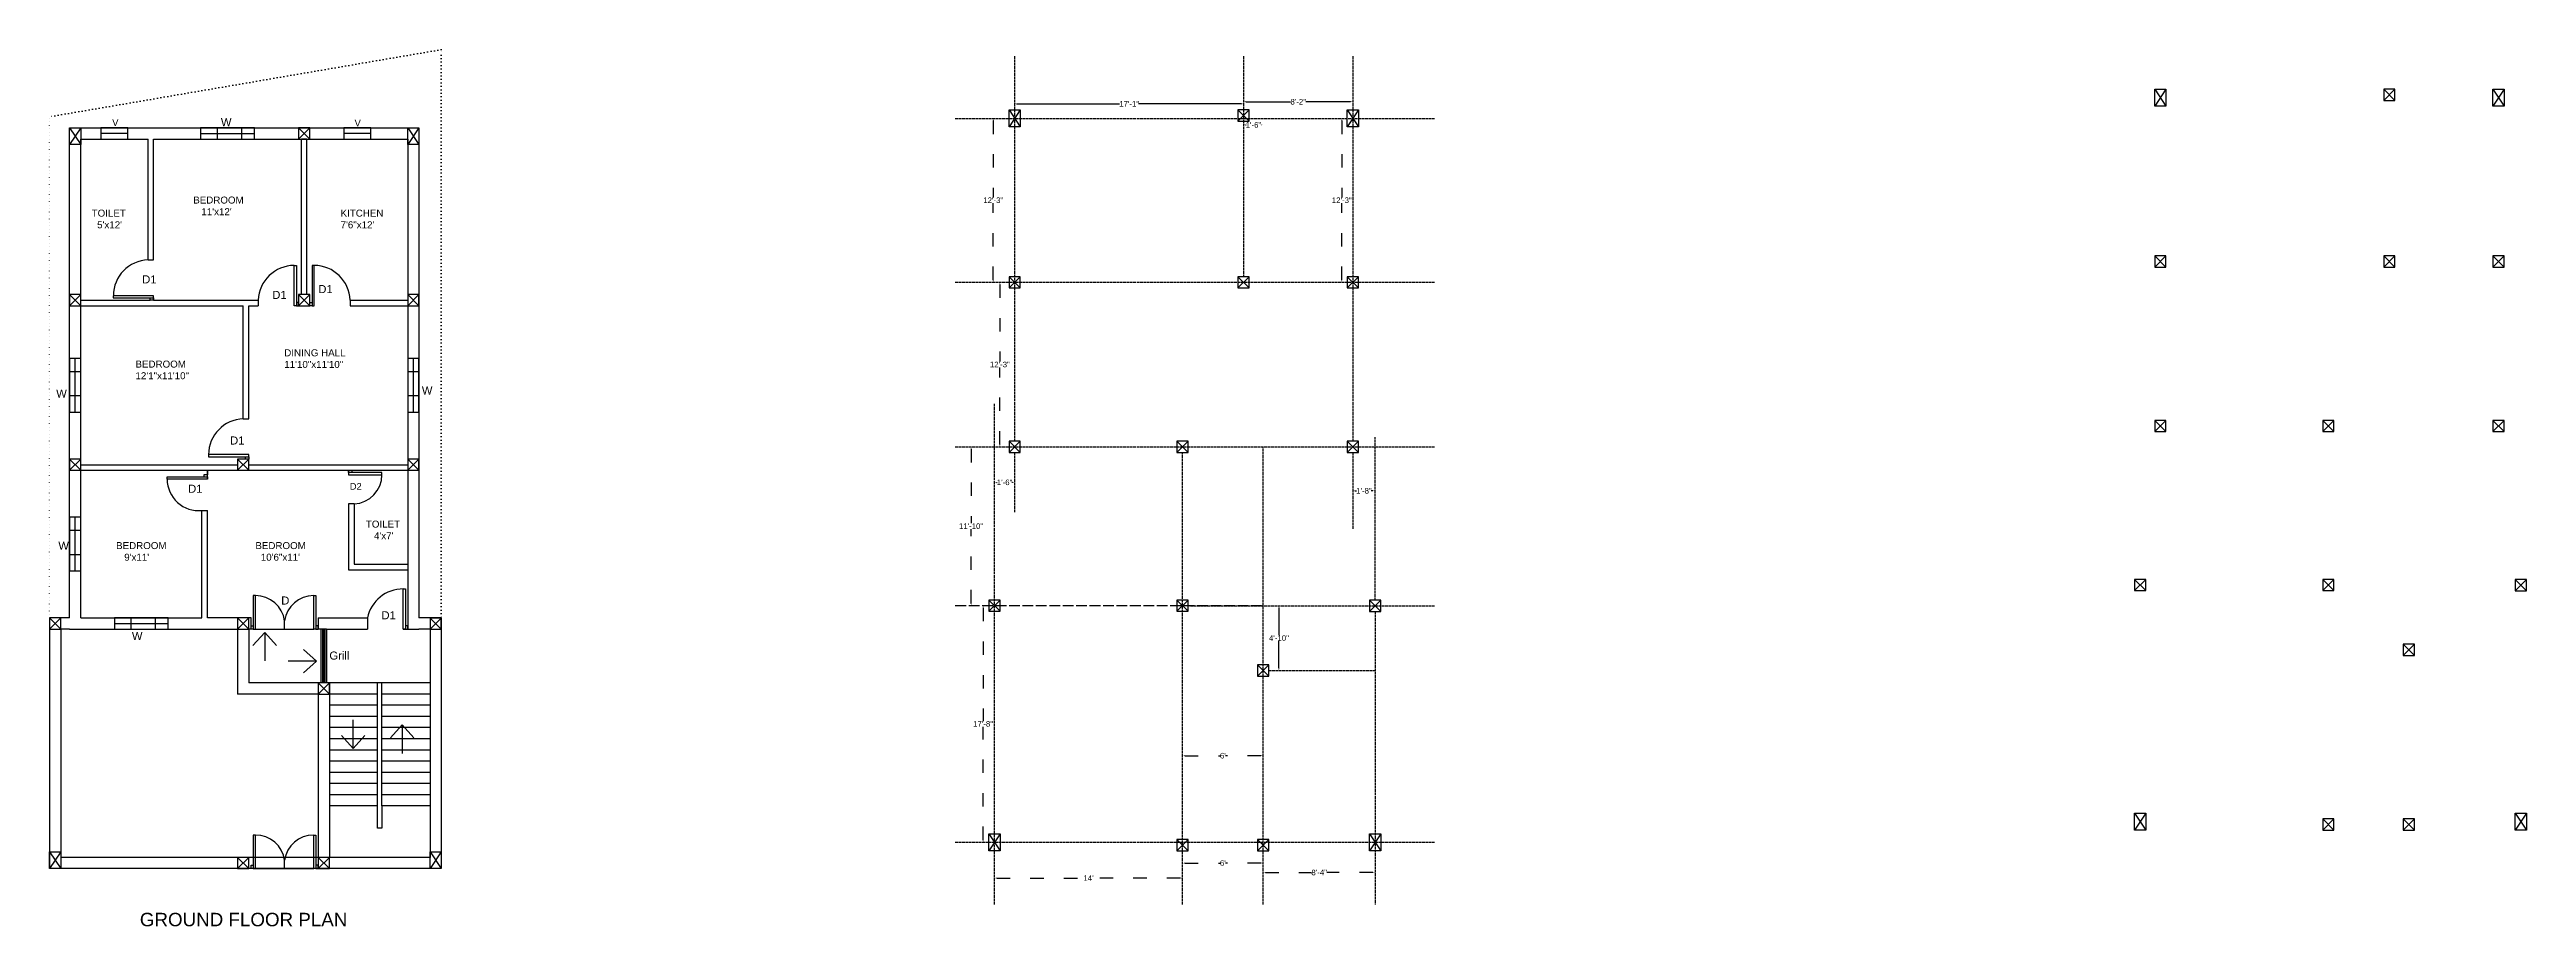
# Model space of a CAD drawing. Header units: inches. Extents: x 365 to 2578, y 24 to 807.
import ezdxf

# ---------------------------------------------------------------- set-up
doc = ezdxf.new("R2010")
doc.units = ezdxf.units.IN
doc.header["$MEASUREMENT"] = 0
for name, pattern in [('ACAD_ISO02W100', [15, 12, -3]), ('ACAD_ISO03W100', [30, 12, -18]), ('ACAD_ISO07W100', [3, 0, -3])]:
    doc.linetypes.add(name, pattern=pattern)
for name, color, linetype in [('ChainGrill', 91, 'Continuous'), ('Column', 1, 'Continuous'), ('Column1', 114, 'Continuous'), ('D', 221, 'Continuous'), ('D1', 50, 'Continuous'), ('D2', 130, 'Continuous'), ('V', 230, 'Continuous'), ('W', 30, 'Continuous')]:
    doc.layers.add(name, color=color, linetype=linetype)
doc.styles.get("Standard").update_dxf_attribs({"font": 'arial.ttf'})
doc.linetypes.add('ZIGZAG', pattern='A,0.0001,-0.2,[131,ltypeshp.shx,S=0.2,R=0,X=-0.2,Y=0],-0.4,[131,ltypeshp.shx,S=0.2,R=180,X=0.2,Y=0],-0.2', length=0.8001)
doc.dimstyles.get("Standard").update_dxf_attribs({"dimtxt": 5, "dimasz": 2, "dimexe": 0.18, "dimexo": 0.0625, "dimgap": 0.09, "dimtad": 0, "dimtih": 1, "dimtoh": 1, "dimdec": 0, "dimzin": 0, "dimdsep": 46, "dimlunit": 3, "dimtxsty": 'Standard', "dimcen": 2, "dimse1": 1, "dimse2": 1, "dimclrd": 2, "dimadec": 0, "dimazin": 0, "dimtfac": 1, "dimtdec": 0, "dimtofl": 0, "dimtmove": 0, "dimatfit": 3, "dimfxl": 1, "dimtolj": 1, "dimtzin": 0, "dimarcsym": 0})

# ---------------------------------------------------------------- blocks, each defined once
blk = doc.blocks.new('*D3')
at = {"color": 2, "lineweight": -2, "transparency": 16777216}
for p, q in [((1229.2, 758.7), (1321, 758.7)), ((1429.7, 758.7), (1337.9, 758.7))]:
    blk.add_line(p, q, dxfattribs=at)
at = {"color": 2, "transparency": 16777216}
for points in [[(1229.2, 759), (1229.2, 758.3), (1227.2, 758.7)], [(1429.7, 759), (1429.7, 758.3), (1431.7, 758.7)]]:
    blk.add_solid(points, dxfattribs=at)
at = {"layer": 'Defpoints', "color": 0, "transparency": 16777216}
for p in [(1227.2, 758.7), (1227.2, 753.3), (1431.7, 753.3)]:
    blk.add_point(p, dxfattribs=at)
at = {"color": 0, "transparency": 16777216, "insert": (1329.5, 758.7), "char_height": 5, "attachment_point": 5}
blk.add_mtext('\\A1;17\'-1"', dxfattribs=at)
blk = doc.blocks.new('*D4')
at = {"color": 2, "lineweight": -2, "transparency": 16777216}
for p, q in [((1433.7, 760.6), (1473.7, 760.6)), ((1527.2, 760.6), (1487.2, 760.6))]:
    blk.add_line(p, q, dxfattribs=at)
at = {"color": 2, "transparency": 16777216}
for points in [[(1433.7, 761), (1433.7, 760.3), (1431.7, 760.6)], [(1527.2, 761), (1527.2, 760.3), (1529.2, 760.6)]]:
    blk.add_solid(points, dxfattribs=at)
at = {"layer": 'Defpoints', "color": 0, "transparency": 16777216}
for p in [(1431.7, 753.3), (1529.2, 760.6), (1529.2, 753.3)]:
    blk.add_point(p, dxfattribs=at)
at = {"color": 0, "transparency": 16777216, "insert": (1480.5, 760.6), "char_height": 5, "attachment_point": 5}
blk.add_mtext('\\A1;8\'-2"', dxfattribs=at)
blk = doc.blocks.new('*D5')
at = {"color": 2, "lineweight": -2, "transparency": 16777216}
for p, q in [((1433.7, 739.9), (1434, 739.9)), ((1447.2, 739.9), (1447, 739.9))]:
    blk.add_line(p, q, dxfattribs=at)
at = {"color": 2, "transparency": 16777216}
for points in [[(1433.7, 740.2), (1433.7, 739.6), (1431.7, 739.9)], [(1447.2, 740.2), (1447.2, 739.6), (1449.2, 739.9)]]:
    blk.add_solid(points, dxfattribs=at)
at = {"layer": 'Defpoints', "color": 0, "transparency": 16777216}
for p in [(1431.7, 746.4), (1431.7, 739.9), (1449.2, 745.8)]:
    blk.add_point(p, dxfattribs=at)
at = {"color": 0, "transparency": 16777216, "insert": (1440.5, 739.9), "char_height": 5, "attachment_point": 5}
blk.add_mtext('\\A1;1\'-6"', dxfattribs=at)
blk = doc.blocks.new('*D6')
at = {"color": 2, "linetype": 'ACAD_ISO03W100', "lineweight": -2, "transparency": 16777216}
for p, q in [((1519.4, 743.8), (1519.4, 675.2)), ((1519.4, 601.3), (1519.4, 669.9))]:
    blk.add_line(p, q, dxfattribs=at)
at = {"color": 2, "linetype": 'ACAD_ISO03W100', "transparency": 16777216}
for points in [[(1519.1, 743.8), (1519.7, 743.8), (1519.4, 745.8)], [(1519.1, 601.3), (1519.7, 601.3), (1519.4, 599.3)]]:
    blk.add_solid(points, dxfattribs=at)
at = {"layer": 'Defpoints', "color": 0, "linetype": 'ACAD_ISO03W100', "transparency": 16777216}
for p in [(1524.2, 745.8), (1509.6, 599.3), (1519.4, 599.3)]:
    blk.add_point(p, dxfattribs=at)
at = {"color": 0, "linetype": 'ACAD_ISO03W100', "transparency": 16777216, "insert": (1519.4, 672.6), "char_height": 5, "attachment_point": 5}
blk.add_mtext('\\A1;12\'-3"', dxfattribs=at)
blk = doc.blocks.new('*D7')
at = {"color": 2, "linetype": 'ACAD_ISO03W100', "lineweight": -2, "transparency": 16777216}
for p, q in [((1208.1, 743.8), (1208.1, 675.2)), ((1208.1, 601.3), (1208.1, 669.9))]:
    blk.add_line(p, q, dxfattribs=at)
at = {"color": 2, "linetype": 'ACAD_ISO03W100', "transparency": 16777216}
for points in [[(1207.7, 743.8), (1208.4, 743.8), (1208.1, 745.8)], [(1207.7, 601.3), (1208.4, 601.3), (1208.1, 599.3)]]:
    blk.add_solid(points, dxfattribs=at)
at = {"layer": 'Defpoints', "color": 0, "linetype": 'ACAD_ISO03W100', "transparency": 16777216}
for p in [(1219.9, 745.8), (1208.1, 599.3), (1219.9, 599.3)]:
    blk.add_point(p, dxfattribs=at)
at = {"color": 0, "linetype": 'ACAD_ISO03W100', "transparency": 16777216, "insert": (1208.1, 672.6), "char_height": 5, "attachment_point": 5}
blk.add_mtext('\\A1;12\'-3"', dxfattribs=at)
blk = doc.blocks.new('*D8')
at = {"color": 2, "linetype": 'ACAD_ISO03W100', "lineweight": -2, "transparency": 16777216}
for p, q in [((1214, 597.3), (1214, 528.5)), ((1214, 454.3), (1214, 523.2))]:
    blk.add_line(p, q, dxfattribs=at)
at = {"color": 2, "linetype": 'ACAD_ISO03W100', "transparency": 16777216}
for points in [[(1213.7, 597.3), (1214.4, 597.3), (1214, 599.3)], [(1213.7, 454.3), (1214.4, 454.3), (1214, 452.3)]]:
    blk.add_solid(points, dxfattribs=at)
at = {"layer": 'Defpoints', "color": 0, "linetype": 'ACAD_ISO03W100', "transparency": 16777216}
for p in [(1214, 599.3), (1214, 452.3), (1214, 452.3)]:
    blk.add_point(p, dxfattribs=at)
at = {"color": 0, "linetype": 'ACAD_ISO03W100', "transparency": 16777216, "insert": (1214, 525.8), "char_height": 5, "attachment_point": 5}
blk.add_mtext('\\A1;12\'-3"', dxfattribs=at)
blk = doc.blocks.new('*D9')
at = {"color": 2, "linetype": 'ACAD_ISO03W100', "lineweight": -2, "transparency": 16777216}
for p, q in [((1188.3, 450.3), (1188.3, 384)), ((1188.3, 312.3), (1188.3, 378.7))]:
    blk.add_line(p, q, dxfattribs=at)
at = {"color": 2, "linetype": 'ACAD_ISO03W100', "transparency": 16777216}
for points in [[(1188, 450.3), (1188.7, 450.3), (1188.3, 452.3)], [(1188, 312.3), (1188.7, 312.3), (1188.3, 310.3)]]:
    blk.add_solid(points, dxfattribs=at)
at = {"layer": 'Defpoints', "color": 0, "linetype": 'ACAD_ISO03W100', "transparency": 16777216}
for p in [(1218, 452.3), (1188.3, 310.3), (1218, 310.3)]:
    blk.add_point(p, dxfattribs=at)
at = {"color": 0, "linetype": 'ACAD_ISO03W100', "transparency": 16777216, "insert": (1188.3, 381.3), "char_height": 5, "attachment_point": 5}
blk.add_mtext('\\A1;11\'-10"', dxfattribs=at)
blk = doc.blocks.new('*D10')
at = {"color": 2, "linetype": 'ACAD_ISO03W100', "lineweight": -2, "transparency": 16777216}
for p, q in [((1211.2, 420.5), (1211.7, 420.5)), ((1225.2, 420.5), (1224.7, 420.5))]:
    blk.add_line(p, q, dxfattribs=at)
at = {"color": 2, "linetype": 'ACAD_ISO03W100', "transparency": 16777216}
for points in [[(1211.2, 420.9), (1211.2, 420.2), (1209.2, 420.5)], [(1225.2, 420.9), (1225.2, 420.2), (1227.2, 420.5)]]:
    blk.add_solid(points, dxfattribs=at)
at = {"layer": 'Defpoints', "color": 0, "linetype": 'ACAD_ISO03W100', "transparency": 16777216}
for p in [(1209.2, 420.5), (1209.2, 420.5), (1227.2, 420.5)]:
    blk.add_point(p, dxfattribs=at)
at = {"color": 0, "linetype": 'ACAD_ISO03W100', "transparency": 16777216, "insert": (1218.2, 420.5), "char_height": 5, "attachment_point": 5}
blk.add_mtext('\\A1;1\'-6"', dxfattribs=at)
blk = doc.blocks.new('*D11')
at = {"color": 2, "linetype": 'ACAD_ISO03W100', "lineweight": -2, "transparency": 16777216}
for p, q in [((1199, 308.3), (1199, 207.2)), ((1199, 100.8), (1199, 201.9))]:
    blk.add_line(p, q, dxfattribs=at)
at = {"color": 2, "linetype": 'ACAD_ISO03W100', "transparency": 16777216}
for points in [[(1198.7, 308.3), (1199.4, 308.3), (1199, 310.3)], [(1198.7, 100.8), (1199.4, 100.8), (1199, 98.8)]]:
    blk.add_solid(points, dxfattribs=at)
at = {"layer": 'Defpoints', "color": 0, "linetype": 'ACAD_ISO03W100', "transparency": 16777216}
for p in [(1195.4, 310.3), (1195.4, 98.8), (1199, 98.8)]:
    blk.add_point(p, dxfattribs=at)
at = {"color": 0, "linetype": 'ACAD_ISO03W100', "transparency": 16777216, "insert": (1199, 204.6), "char_height": 5, "attachment_point": 5}
blk.add_mtext('\\A1;17\'-8"', dxfattribs=at)
blk = doc.blocks.new('*D12')
at = {"color": 2, "linetype": 'ACAD_ISO03W100', "lineweight": -2, "transparency": 16777216}
for p, q in [((1211.2, 66.9), (1289.1, 66.9)), ((1375.2, 66.9), (1297.3, 66.9))]:
    blk.add_line(p, q, dxfattribs=at)
at = {"color": 2, "linetype": 'ACAD_ISO03W100', "transparency": 16777216}
for points in [[(1211.2, 67.2), (1211.2, 66.5), (1209.2, 66.9)], [(1375.2, 67.2), (1375.2, 66.5), (1377.2, 66.9)]]:
    blk.add_solid(points, dxfattribs=at)
at = {"layer": 'Defpoints', "color": 0, "linetype": 'ACAD_ISO03W100', "transparency": 16777216}
for p in [(1209.2, 72.7), (1209.2, 66.9), (1377.2, 72.7)]:
    blk.add_point(p, dxfattribs=at)
at = {"color": 0, "linetype": 'ACAD_ISO03W100', "transparency": 16777216, "insert": (1293.2, 66.9), "char_height": 5, "attachment_point": 5}
blk.add_mtext("\\A1;14'", dxfattribs=at)
blk = doc.blocks.new('*D13')
at = {"color": 2, "linetype": 'ACAD_ISO03W100', "lineweight": -2, "transparency": 16777216}
for p, q in [((1379.2, 80.3), (1410.8, 80.3)), ((1447.2, 80.3), (1415.6, 80.3))]:
    blk.add_line(p, q, dxfattribs=at)
at = {"color": 2, "linetype": 'ACAD_ISO03W100', "transparency": 16777216}
for points in [[(1379.2, 80.6), (1379.2, 79.9), (1377.2, 80.3)], [(1447.2, 80.6), (1447.2, 79.9), (1449.2, 80.3)]]:
    blk.add_solid(points, dxfattribs=at)
at = {"layer": 'Defpoints', "color": 0, "linetype": 'ACAD_ISO03W100', "transparency": 16777216}
for p in [(1377.2, 80.3), (1377.2, 80.3), (1449.2, 80.3)]:
    blk.add_point(p, dxfattribs=at)
at = {"color": 0, "linetype": 'ACAD_ISO03W100', "transparency": 16777216, "insert": (1413.2, 80.3), "char_height": 5, "attachment_point": 5}
blk.add_mtext("\\A1;6'", dxfattribs=at)
blk = doc.blocks.new('*D14')
at = {"color": 2, "linetype": 'ACAD_ISO03W100', "lineweight": -2, "transparency": 16777216}
for p, q in [((1451.2, 71.8), (1492.5, 71.8)), ((1547.2, 71.8), (1506, 71.8))]:
    blk.add_line(p, q, dxfattribs=at)
at = {"color": 2, "linetype": 'ACAD_ISO03W100', "transparency": 16777216}
for points in [[(1451.2, 72.1), (1451.2, 71.5), (1449.2, 71.8)], [(1547.2, 72.1), (1547.2, 71.5), (1549.2, 71.8)]]:
    blk.add_solid(points, dxfattribs=at)
at = {"layer": 'Defpoints', "color": 0, "linetype": 'ACAD_ISO03W100', "transparency": 16777216}
for p in [(1449.2, 80.3), (1449.2, 71.8), (1549.2, 80.3)]:
    blk.add_point(p, dxfattribs=at)
at = {"color": 0, "linetype": 'ACAD_ISO03W100', "transparency": 16777216, "insert": (1499.2, 71.8), "char_height": 5, "attachment_point": 5}
blk.add_mtext('\\A1;8\'-4"', dxfattribs=at)
blk = doc.blocks.new('*D15')
at = {"color": 2, "linetype": 'ACAD_ISO03W100', "lineweight": -2, "transparency": 16777216}
for p, q in [((1531.2, 412.9), (1532.7, 412.9)), ((1547.2, 412.9), (1545.7, 412.9))]:
    blk.add_line(p, q, dxfattribs=at)
at = {"color": 2, "linetype": 'ACAD_ISO03W100', "transparency": 16777216}
for points in [[(1531.2, 413.2), (1531.2, 412.6), (1529.2, 412.9)], [(1547.2, 413.2), (1547.2, 412.6), (1549.2, 412.9)]]:
    blk.add_solid(points, dxfattribs=at)
at = {"layer": 'Defpoints', "color": 0, "linetype": 'ACAD_ISO03W100', "transparency": 16777216}
for p in [(1529.2, 419.3), (1529.2, 412.9), (1549.2, 419.3)]:
    blk.add_point(p, dxfattribs=at)
at = {"color": 0, "linetype": 'ACAD_ISO03W100', "transparency": 16777216, "insert": (1539.2, 412.9), "char_height": 5, "attachment_point": 5}
blk.add_mtext('\\A1;1\'-8"', dxfattribs=at)
blk = doc.blocks.new('*D16')
at = {"color": 2, "linetype": 'ACAD_ISO03W100', "lineweight": -2, "transparency": 16777216}
for p, q in [((1379.2, 176.2), (1410.8, 176.2)), ((1447.2, 176.2), (1415.6, 176.2))]:
    blk.add_line(p, q, dxfattribs=at)
at = {"color": 2, "linetype": 'ACAD_ISO03W100', "transparency": 16777216}
for points in [[(1379.2, 176.5), (1379.2, 175.9), (1377.2, 176.2)], [(1447.2, 176.5), (1447.2, 175.9), (1449.2, 176.2)]]:
    blk.add_solid(points, dxfattribs=at)
at = {"layer": 'Defpoints', "color": 0, "linetype": 'ACAD_ISO03W100', "transparency": 16777216}
for p in [(1377.2, 198.4), (1449.2, 198.4), (1377.2, 176.2)]:
    blk.add_point(p, dxfattribs=at)
at = {"color": 0, "linetype": 'ACAD_ISO03W100', "transparency": 16777216, "insert": (1413.2, 176.2), "char_height": 5, "attachment_point": 5}
blk.add_mtext("\\A1;6'", dxfattribs=at)
blk = doc.blocks.new('*D17')
at = {"color": 2, "lineweight": -2, "transparency": 16777216}
for p, q in [((1463.3, 308.3), (1463.3, 283.9)), ((1463.3, 254.3), (1463.3, 278.7))]:
    blk.add_line(p, q, dxfattribs=at)
at = {"color": 2, "transparency": 16777216}
for points in [[(1462.9, 308.3), (1463.6, 308.3), (1463.3, 310.3)], [(1462.9, 254.3), (1463.6, 254.3), (1463.3, 252.3)]]:
    blk.add_solid(points, dxfattribs=at)
at = {"layer": 'Defpoints', "color": 0, "transparency": 16777216}
for p in [(1487.2, 310.3), (1463.3, 252.3), (1487.2, 252.3)]:
    blk.add_point(p, dxfattribs=at)
at = {"color": 0, "transparency": 16777216, "insert": (1463.3, 281.3), "char_height": 5, "attachment_point": 5}
blk.add_mtext('\\A1;4\'-10"', dxfattribs=at)

msp = doc.modelspace()

# ---------------------------------------------------------------- linework, layer by layer
at = {"linetype": 'ACAD_ISO07W100'}
for p, q in [((715.1, 807.3), (365.1, 747.3)), ((715.1, 737.3), (715.1, 807.3)), ((365.1, 299.3), (365.1, 747.3)), ((715.1, 737.3), (715.1, 299.3))]:
    msp.add_line(p, q, dxfattribs=at)
at = {"linetype": 'ACAD_ISO02W100', "ltscale": 0.2}
for p, q in [((1227.2, 801.3), (1227.2, 457.3)), ((1431.7, 801.3), (1431.7, 604.3)), ((1529.2, 801.3), (1529.2, 457.3)), ((1174.2, 745.8), (1602.2, 745.8)), ((1174.2, 599.3), (1602.2, 599.3)), ((1209.2, 305.3), (1209.2, 490.9)), ((1174.2, 452.3), (1602.2, 452.3)), ((1227.2, 447.3), (1227.2, 393.7)), ((1377.2, 43.3), (1377.2, 447.3)), ((1449.2, 247.3), (1449.2, 452.3)), ((1529.2, 447.3), (1529.2, 378.5)), ((1549.2, 315.2), (1549.2, 460.8)), ((1372.2, 310.3), (1602.2, 310.2)), ((1209.2, 43.3), (1209.2, 305.3)), ((1549.2, 305.2), (1549.2, 43.3)), ((1449.2, 43.3), (1449.2, 252.3)), ((1454.2, 252.3), (1549.2, 252.3)), ((1174.2, 98.8), (1602.2, 98.8))]:
    msp.add_line(p, q, dxfattribs=at)
for p, q in [((383.1, 737.3), (695.1, 737.3)), ((383.1, 299.3), (383.1, 737.3)), ((695.1, 737.3), (695.1, 299.3)), ((393.1, 727.3), (453.1, 727.3)), ((393.1, 583.3), (393.1, 727.3)), ((453.1, 619.3), (453.1, 727.3)), ((458.1, 727.3), (590.1, 727.3)), ((458.1, 619.3), (458.1, 727.3)), ((595.1, 727.3), (590.1, 727.3)), ((590.1, 588.3), (590.1, 727.3)), ((595.1, 727.3), (685.1, 727.3)), ((595.1, 588.3), (595.1, 727.3)), ((685.1, 727.3), (685.1, 583.3)), ((453.1, 619.3), (458.1, 619.3)), ((393.1, 583.3), (455.1, 583.3)), ((393.1, 578.3), (538.1, 578.3)), ((393.1, 436.3), (393.1, 578.3)), ((458.1, 583.3), (458.1, 587.3)), ((458.1, 583.3), (551.6, 583.3)), ((538.1, 477.3), (538.1, 578.3)), ((543.1, 578.3), (551.6, 578.3)), ((543.1, 477.3), (543.1, 578.3)), ((551.6, 583.3), (551.6, 578.3)), ((590.1, 578.3), (595.1, 578.3)), ((633.6, 583.3), (685.1, 583.3)), ((633.6, 583.3), (633.6, 578.3)), ((633.6, 578.3), (685.1, 578.3)), ((685.1, 578.3), (685.1, 436.3)), ((538.1, 477.3), (543.1, 477.3)), ((393.1, 436.3), (533.1, 436.3)), ((393.1, 431.3), (506.1, 431.3)), ((393.1, 299.3), (393.1, 431.3)), ((506.1, 427.3), (503.1, 427.3)), ((506.1, 431.3), (632.1, 431.3)), ((506.1, 423.3), (506.1, 431.3)), ((506.1, 431.3), (506.1, 427.3)), ((543.1, 436.3), (543.1, 440.3)), ((543.1, 436.3), (685.1, 436.3)), ((632.1, 431.3), (632.1, 427.3)), ((635.1, 431.3), (685.1, 431.3)), ((685.1, 431.3), (685.1, 289.3)), ((632.1, 401.3), (632.1, 342.3)), ((637.1, 401.3), (632.1, 401.3)), ((637.1, 401.3), (637.1, 347.3)), ((501.1, 299.3), (501.1, 395.3)), ((501.1, 395.3), (506.1, 395.3)), ((506.1, 299.3), (506.1, 395.3)), ((632.1, 342.3), (685.1, 342.3)), ((637.1, 347.3), (685.1, 347.3)), ((383.1, 299.3), (365.1, 299.3)), ((365.1, 299.3), (365.1, 75.3)), ((383.1, 289.3), (375.1, 289.3)), ((375.1, 289.3), (375.1, 85.3)), ((383.1, 289.3), (533.1, 289.3)), ((393.1, 299.3), (501.1, 299.3)), ((533.1, 299.3), (506.1, 299.3)), ((533.1, 289.3), (533.1, 231.3)), ((545.1, 299.3), (543.1, 299.3)), ((543.1, 289.3), (543.1, 241.3)), ((545.1, 289.3), (543.1, 289.3)), ((545.1, 289.3), (545.1, 299.3)), ((605.1, 299.3), (649.1, 299.3)), ((605.1, 299.3), (605.1, 289.3)), ((607.6, 289.3), (605.1, 289.3)), ((612.6, 289.3), (649.1, 289.3)), ((649.1, 299.3), (649.1, 289.3)), ((681.1, 289.3), (695.1, 289.3)), ((715.1, 299.3), (695.1, 299.3)), ((705.1, 289.3), (695.1, 289.3)), ((705.1, 289.3), (705.1, 85.3)), ((705.1, 289.3), (705.1, 241.3)), ((715.1, 299.3), (715.1, 75.3)), ((557.3, 286.4), (546.8, 274.8)), ((557.3, 286.4), (557.3, 260.9)), ((557.3, 286.4), (567.8, 274.8)), ((603.7, 260.7), (592.1, 271.2)), ((603.7, 260.7), (578.2, 260.7)), ((603.7, 260.7), (592.1, 250.2)), ((605.1, 231.3), (533.1, 231.3)), ((607.6, 241.3), (543.1, 241.3)), ((605.1, 231.3), (605.1, 85.3)), ((662.1, 241.3), (612.6, 241.3)), ((615.1, 241.3), (615.1, 85.3)), ((658.1, 231.3), (615.1, 231.3)), ((658.1, 231.3), (615.1, 231.3)), ((658.1, 221.3), (615.1, 221.3)), ((658.1, 131.3), (658.1, 241.3)), ((705.1, 241.3), (662.1, 241.3)), ((662.1, 131.3), (662.1, 241.3)), ((705.1, 231.3), (662.1, 231.3)), ((705.1, 231.3), (662.1, 231.3)), ((705.1, 221.3), (662.1, 221.3)), ((658.1, 211.3), (615.1, 211.3)), ((658.1, 201.3), (615.1, 201.3)), ((636.4, 182.7), (636.4, 208.3)), ((705.1, 211.3), (662.1, 211.3)), ((705.1, 201.3), (662.1, 201.3)), ((680.1, 203.7), (669.6, 192.1)), ((680.1, 203.7), (680.1, 178.2)), ((680.1, 203.7), (690.6, 192.1)), ((658.1, 191.3), (615.1, 191.3)), ((658.1, 181.3), (615.1, 181.3)), ((636.4, 182.7), (625.9, 194.4)), ((636.4, 182.7), (646.9, 194.4)), ((705.1, 191.3), (662.1, 191.3)), ((705.1, 181.3), (662.1, 181.3)), ((658.1, 171.3), (615.1, 171.3)), ((658.1, 161.3), (615.1, 161.3)), ((705.1, 171.3), (662.1, 171.3)), ((705.1, 161.3), (662.1, 161.3)), ((658.1, 151.3), (615.1, 151.3)), ((658.1, 141.3), (615.1, 141.3)), ((705.1, 151.3), (662.1, 151.3)), ((705.1, 141.3), (662.1, 141.3)), ((658.1, 131.3), (615.1, 131.3)), ((658.1, 111.4), (658.1, 131.3)), ((662.1, 111.4), (658.1, 111.4)), ((705.1, 131.3), (662.1, 131.3)), ((662.1, 131.3), (662.1, 111.4)), ((365.1, 75.3), (365.1, 85.3)), ((715.1, 75.3), (365.1, 75.3)), ((705.1, 85.3), (375.1, 85.3))]:
    msp.add_line(p, q)
at = {"linetype": 'ACAD_ISO02W100', "ltscale": 0.8}
msp.add_line((1174.2, 310.3), (1449.2, 310.3), dxfattribs=at)
at = {"layer": 'ChainGrill'}
for p, q in [((612.6, 289.3), (607.6, 289.3)), ((607.6, 289.3), (607.6, 241.3)), ((609, 289.3), (609, 241.3)), ((611.1, 289.3), (611.1, 241.3)), ((612.6, 289.3), (612.6, 241.3)), ((612.6, 241.3), (607.6, 241.3))]:
    msp.add_line(p, q, dxfattribs=at)
at = {"layer": 'ChainGrill', "linetype": 'ZIGZAG', "ltscale": 5}
msp.add_line((610.1, 289.3), (610.1, 241.3), dxfattribs=at)
at = {"layer": 'Column', "color": 1}
for p, q in [((1426.7, 753.3), (1436.7, 743.3)), ((1436.7, 753.3), (1426.7, 743.3)), ((2450.1, 771.8), (2460.1, 761.8)), ((2460.1, 771.8), (2450.1, 761.8)), ((587.6, 737.3), (597.6, 727.3)), ((597.6, 737.3), (587.6, 727.3)), ((2245.6, 622.8), (2255.6, 612.8)), ((2255.6, 622.8), (2245.6, 612.8)), ((2450.1, 622.8), (2460.1, 612.8)), ((2460.1, 622.8), (2450.1, 612.8)), ((2547.6, 622.8), (2557.6, 612.8)), ((2557.6, 622.8), (2547.6, 612.8)), ((1222.2, 604.3), (1232.2, 594.3)), ((1232.2, 604.3), (1222.2, 594.3)), ((1426.7, 604.3), (1436.7, 594.3)), ((1436.7, 604.3), (1426.7, 594.3)), ((1524.2, 604.3), (1534.2, 594.3)), ((1534.2, 604.3), (1524.2, 594.3)), ((383.1, 588.3), (393.1, 578.3)), ((393.1, 588.3), (383.1, 578.3)), ((587.6, 588.3), (597.6, 578.3)), ((597.6, 588.3), (587.6, 578.3)), ((685.1, 588.3), (695.1, 578.3)), ((695.1, 588.3), (685.1, 578.3)), ((2245.6, 475.8), (2255.6, 465.8)), ((2255.6, 475.8), (2245.6, 465.8)), ((2395.6, 475.8), (2405.6, 465.8)), ((2405.6, 475.8), (2395.6, 465.8)), ((2547.6, 475.8), (2557.6, 465.8)), ((2557.6, 475.8), (2547.6, 465.8)), ((1222.2, 457.3), (1232.2, 447.3)), ((1232.2, 457.3), (1222.2, 447.3)), ((1372.2, 457.3), (1382.2, 447.3)), ((1382.2, 457.3), (1372.2, 447.3)), ((1524.2, 457.3), (1534.2, 447.3)), ((1534.2, 457.3), (1524.2, 447.3)), ((383.1, 441.3), (393.1, 431.3)), ((393.1, 441.3), (383.1, 431.3)), ((533.1, 441.3), (543.1, 431.3)), ((543.1, 441.3), (533.1, 431.3)), ((685.1, 441.3), (695.1, 431.3)), ((695.1, 441.3), (685.1, 431.3)), ((2237.6, 333.8), (2227.6, 333.8)), ((2227.6, 333.8), (2227.6, 323.8)), ((2227.6, 333.8), (2237.6, 323.8)), ((2237.6, 333.8), (2227.6, 323.8)), ((2237.6, 323.8), (2237.6, 333.8)), ((2395.6, 333.8), (2405.6, 323.8)), ((2405.6, 333.8), (2395.6, 323.8)), ((2567.6, 333.7), (2577.6, 323.7)), ((2577.6, 333.7), (2567.6, 323.7)), ((1214.2, 315.3), (1204.2, 315.3)), ((1204.2, 315.3), (1204.2, 305.3)), ((1204.2, 315.3), (1214.2, 305.3)), ((1214.2, 315.3), (1204.2, 305.3)), ((1214.2, 305.3), (1214.2, 315.3)), ((1372.2, 315.3), (1382.2, 305.3)), ((1382.2, 315.3), (1372.2, 305.3)), ((1544.2, 315.2), (1554.2, 305.2)), ((1554.2, 315.2), (1544.2, 305.2)), ((2227.6, 323.8), (2237.6, 323.8)), ((365.1, 299.3), (375.1, 289.3)), ((375.1, 299.3), (365.1, 289.3)), ((375.1, 299.3), (365.1, 299.3)), ((365.1, 299.3), (365.1, 289.3)), ((365.1, 289.3), (375.1, 289.3)), ((375.1, 289.3), (375.1, 299.3)), ((533.1, 299.3), (543.1, 289.3)), ((543.1, 299.3), (533.1, 289.3)), ((705.1, 299.2), (715.1, 289.2)), ((715.1, 299.2), (705.1, 289.2)), ((1204.2, 305.3), (1214.2, 305.3)), ((2467.6, 275.8), (2477.6, 265.8)), ((2477.6, 275.8), (2467.6, 265.8)), ((1444.2, 257.3), (1454.2, 247.3)), ((1454.2, 257.3), (1444.2, 247.3)), ((605.1, 241.3), (615.1, 231.3)), ((615.1, 241.3), (605.1, 231.3)), ((2395.6, 119.8), (2405.6, 109.8)), ((2405.6, 119.8), (2395.6, 109.8)), ((2467.6, 119.8), (2477.6, 109.8)), ((2477.6, 119.8), (2467.6, 109.8)), ((1372.2, 101.3), (1382.2, 91.3)), ((1382.2, 101.3), (1372.2, 91.3)), ((1444.2, 101.3), (1454.2, 91.3)), ((1454.2, 101.3), (1444.2, 91.3)), ((533.1, 85.3), (543.1, 75.3)), ((543.1, 85.3), (533.1, 75.3)), ((605.1, 85.3), (615.1, 75.3)), ((615.1, 85.3), (605.1, 75.3))]:
    msp.add_line(p, q, dxfattribs=at)
for points in [[(1426.7, 743.3), (1436.7, 743.3), (1436.7, 753.3), (1426.7, 753.3)], [(2450.1, 761.8), (2460.1, 761.8), (2460.1, 771.8), (2450.1, 771.8)], [(587.6, 727.3), (597.6, 727.3), (597.6, 737.3), (587.6, 737.3)], [(2245.6, 612.8), (2255.6, 612.8), (2255.6, 622.8), (2245.6, 622.8)], [(2450.1, 612.8), (2460.1, 612.8), (2460.1, 622.8), (2450.1, 622.8)], [(2547.6, 612.8), (2557.6, 612.8), (2557.6, 622.8), (2547.6, 622.8)], [(1222.2, 594.3), (1232.2, 594.3), (1232.2, 604.3), (1222.2, 604.3)], [(1426.7, 594.3), (1436.7, 594.3), (1436.7, 604.3), (1426.7, 604.3)], [(1524.2, 594.3), (1534.2, 594.3), (1534.2, 604.3), (1524.2, 604.3)], [(383.1, 578.3), (393.1, 578.3), (393.1, 588.3), (383.1, 588.3)], [(587.6, 578.3), (597.6, 578.3), (597.6, 588.3), (587.6, 588.3)], [(685.1, 578.3), (695.1, 578.3), (695.1, 588.3), (685.1, 588.3)], [(2245.6, 465.8), (2255.6, 465.8), (2255.6, 475.8), (2245.6, 475.8)], [(2395.6, 465.8), (2405.6, 465.8), (2405.6, 475.8), (2395.6, 475.8)], [(2547.6, 465.8), (2557.6, 465.8), (2557.6, 475.8), (2547.6, 475.8)], [(1222.2, 447.3), (1232.2, 447.3), (1232.2, 457.3), (1222.2, 457.3)], [(1372.2, 447.3), (1382.2, 447.3), (1382.2, 457.3), (1372.2, 457.3)], [(1524.2, 447.3), (1534.2, 447.3), (1534.2, 457.3), (1524.2, 457.3)], [(383.1, 431.3), (393.1, 431.3), (393.1, 441.3), (383.1, 441.3)], [(533.1, 431.3), (543.1, 431.3), (543.1, 441.3), (533.1, 441.3)], [(685.1, 431.3), (695.1, 431.3), (695.1, 441.3), (685.1, 441.3)], [(2395.6, 323.8), (2405.6, 323.8), (2405.6, 333.8), (2395.6, 333.8)], [(2567.6, 323.7), (2577.6, 323.7), (2577.6, 333.7), (2567.6, 333.7)], [(1372.2, 305.3), (1382.2, 305.3), (1382.2, 315.3), (1372.2, 315.3)], [(1544.2, 305.2), (1554.2, 305.2), (1554.2, 315.2), (1544.2, 315.2)], [(533.1, 289.3), (543.1, 289.3), (543.1, 299.3), (533.1, 299.3)], [(705.1, 289.2), (715.1, 289.2), (715.1, 299.2), (705.1, 299.2)], [(2467.6, 265.8), (2477.6, 265.8), (2477.6, 275.8), (2467.6, 275.8)], [(1444.2, 247.3), (1454.2, 247.3), (1454.2, 257.3), (1444.2, 257.3)], [(605.1, 231.3), (615.1, 231.3), (615.1, 241.3), (605.1, 241.3)], [(2395.6, 109.8), (2405.6, 109.8), (2405.6, 119.8), (2395.6, 119.8)], [(2467.6, 109.8), (2477.6, 109.8), (2477.6, 119.8), (2467.6, 119.8)], [(1372.2, 91.3), (1382.2, 91.3), (1382.2, 101.3), (1372.2, 101.3)], [(1444.2, 91.3), (1454.2, 91.3), (1454.2, 101.3), (1444.2, 101.3)], [(533.1, 75.3), (543.1, 75.3), (543.1, 85.3), (533.1, 85.3)], [(605.1, 75.3), (615.1, 75.3), (615.1, 85.3), (605.1, 85.3)]]:
    msp.add_lwpolyline(points, close=True, dxfattribs=at)
at = {"layer": 'Column1'}
for p, q in [((1222.2, 753.3), (1232.2, 738.3)), ((1232.2, 753.3), (1222.2, 738.3)), ((1524.2, 753.3), (1534.2, 738.3)), ((1534.2, 753.3), (1524.2, 738.3)), ((383.1, 737.3), (393.1, 722.3)), ((393.1, 737.3), (383.1, 722.3)), ((685.1, 737.3), (695.1, 722.3)), ((695.1, 737.3), (685.1, 722.3)), ((365.1, 90.3), (375.1, 75.3)), ((375.1, 90.3), (365.1, 75.3)), ((705.1, 90.3), (715.1, 75.3)), ((715.1, 90.3), (705.1, 75.3)), ((1204.2, 106.3), (1214.2, 91.3)), ((1214.2, 106.3), (1204.2, 91.3)), ((1544.2, 106.3), (1554.2, 91.3)), ((1554.2, 106.3), (1544.2, 91.3))]:
    msp.add_line(p, q, dxfattribs=at)
at = {"layer": 'Column1', "color": 1}
for p, q in [((2245.6, 771.8), (2255.6, 756.8)), ((2255.6, 771.8), (2245.6, 756.8)), ((2547.6, 771.8), (2557.6, 756.8)), ((2557.6, 771.8), (2547.6, 756.8)), ((2227.6, 124.8), (2237.6, 109.8)), ((2237.6, 124.8), (2227.6, 109.8)), ((2567.6, 124.8), (2577.6, 109.8)), ((2577.6, 124.8), (2567.6, 109.8))]:
    msp.add_line(p, q, dxfattribs=at)
at = {"layer": 'Column1'}
for points in [[(1232.2, 738.3), (1222.2, 738.3), (1222.2, 753.3), (1232.2, 753.3)], [(1534.2, 738.3), (1524.2, 738.3), (1524.2, 753.3), (1534.2, 753.3)], [(393.1, 722.3), (383.1, 722.3), (383.1, 737.3), (393.1, 737.3)], [(695.1, 722.3), (685.1, 722.3), (685.1, 737.3), (695.1, 737.3)], [(375.1, 75.3), (365.1, 75.3), (365.1, 90.3), (375.1, 90.3)], [(715.1, 75.3), (705.1, 75.3), (705.1, 90.3), (715.1, 90.3)], [(1214.2, 91.3), (1204.2, 91.3), (1204.2, 106.3), (1214.2, 106.3)], [(1554.2, 91.3), (1544.2, 91.3), (1544.2, 106.3), (1554.2, 106.3)]]:
    msp.add_lwpolyline(points, close=True, dxfattribs=at)
at = {"layer": 'Column1', "color": 1}
for points in [[(2255.6, 756.8), (2245.6, 756.8), (2245.6, 771.8), (2255.6, 771.8)], [(2557.6, 756.8), (2547.6, 756.8), (2547.6, 771.8), (2557.6, 771.8)], [(2237.6, 109.8), (2227.6, 109.8), (2227.6, 124.8), (2237.6, 124.8)], [(2577.6, 109.8), (2567.6, 109.8), (2567.6, 124.8), (2577.6, 124.8)]]:
    msp.add_lwpolyline(points, close=True, dxfattribs=at)
at = {"layer": 'D'}
for p, q in [((549.1, 289.3), (601.1, 289.3)), ((575.1, 289.3), (575.1, 296.8)), ((549.1, 75.3), (601.1, 75.3)), ((575.1, 75.3), (575.1, 82.8))]:
    msp.add_line(p, q, dxfattribs=at)
for points in [[(547.1, 289.3), (549.1, 289.3), (549.1, 319.3), (547.1, 319.3)], [(603.1, 289.3), (601.1, 289.3), (601.1, 319.3), (603.1, 319.3)], [(547.1, 75.3), (549.1, 75.3), (549.1, 105.3), (547.1, 105.3)], [(603.1, 75.3), (601.1, 75.3), (601.1, 105.3), (603.1, 105.3)]]:
    msp.add_lwpolyline(points, close=True, dxfattribs=at)
for points in [[(547.1, 289.3), (545.1, 289.3), (545.1, 292.3), (547.1, 292.3)], [(603.1, 289.3), (605.1, 289.3), (605.1, 292.3), (603.1, 292.3)], [(547.1, 75.3), (545.1, 75.3), (545.1, 78.3), (547.1, 78.3)], [(603.1, 75.3), (605.1, 75.3), (605.1, 78.3), (603.1, 78.3)]]:
    msp.add_lwpolyline(points, dxfattribs=at)
for centre, start, end in [((549.1, 293), 8.1712, 90), ((601.1, 293), 90, 171.8288), ((549.1, 79), 8.1712, 90), ((601.1, 79), 90, 171.8288)]:
    msp.add_arc(centre, 26.3, start, end, dxfattribs=at)
at = {"layer": 'D1'}
for p, q in [((455.1, 583.3), (455.1, 585.3)), ((458.1, 583.3), (455.1, 583.3)), ((458.1, 585.3), (458.1, 583.3)), ((587.6, 581.3), (585.6, 581.3)), ((585.6, 578.3), (587.6, 578.3)), ((587.6, 578.3), (587.6, 581.3)), ((597.6, 578.3), (597.6, 581.3)), ((597.6, 581.3), (599.6, 581.3)), ((599.6, 578.3), (597.6, 578.3)), ((540.1, 441.3), (540.1, 443.3)), ((543.1, 443.3), (543.1, 441.3)), ((506.1, 427.3), (503.1, 427.3)), ((503.1, 427.3), (503.1, 425.3)), ((506.1, 425.3), (506.1, 427.3)), ((543.1, 441.3), (540.1, 441.3)), ((685.1, 292.3), (683.1, 292.3)), ((683.1, 289.3), (685.1, 289.3)), ((685.1, 289.3), (685.1, 292.3))]:
    msp.add_line(p, q, dxfattribs=at)
for points in [[(585.6, 578.3), (583.6, 578.3), (583.6, 614.3), (585.6, 614.3)], [(599.6, 578.3), (601.6, 578.3), (601.6, 614.3), (599.6, 614.3)], [(458.1, 585.3), (458.1, 587.3), (422.1, 587.3), (422.1, 585.3)], [(543.1, 443.3), (543.1, 445.3), (507.1, 445.3), (507.1, 443.3)], [(506.1, 425.3), (506.1, 423.3), (470.1, 423.3), (470.1, 425.3)], [(683.1, 289.3), (681.1, 289.3), (681.1, 325.3), (683.1, 325.3)]]:
    msp.add_lwpolyline(points, close=True, dxfattribs=at)
for centre, radius, start, end in [((454.2, 587.3), 32, 91.8188, 180), ((583.6, 582.3), 32, 90, 178.1812), ((601.6, 582.3), 32, 1.8188, 90), ((539.2, 445.3), 32, 91.8188, 180), ((498.3, 423.3), 28.1, 180, 275.8217), ((681.1, 292.6), 32.7, 90, 168.1877)]:
    msp.add_arc(centre, radius, start, end, dxfattribs=at)
at = {"layer": 'D2'}
msp.add_lwpolyline([(632.1, 429.3), (632.1, 431.3), (635.1, 431.3), (635.1, 429.3)], dxfattribs=at)
msp.add_lwpolyline([(632.1, 429.3), (632.1, 427.3), (662.1, 427.3), (662.1, 429.3)], close=True, dxfattribs=at)
msp.add_arc((636.1, 427.3), 26, 272.2466, 0, dxfattribs=at)
at = {"layer": 'V'}
for p, q in [((435.1, 732.3), (411.1, 732.3)), ((652.1, 732.3), (628.1, 732.3))]:
    msp.add_line(p, q, dxfattribs=at)
for points in [[(411.1, 727.3), (435.1, 727.3), (435.1, 737.3), (411.1, 737.3)], [(628.1, 727.3), (652.1, 727.3), (652.1, 737.3), (628.1, 737.3)]]:
    msp.add_lwpolyline(points, close=True, dxfattribs=at)
at = {"layer": 'W'}
for p, q in [((500.1, 732.3), (548.1, 732.3)), ((514.9, 737.3), (514.9, 727.3)), ((536.5, 737.3), (536.5, 727.3)), ((388.1, 483.3), (388.1, 531.3)), ((690.1, 483.3), (690.1, 531.3)), ((383.1, 519.7), (393.1, 519.7)), ((685.1, 519.7), (695.1, 519.7)), ((383.1, 498.1), (393.1, 498.1)), ((685.1, 498.1), (695.1, 498.1)), ((383.1, 377.7), (393.1, 377.7)), ((388.1, 341.3), (388.1, 389.3)), ((383.1, 356.1), (393.1, 356.1)), ((423.1, 294.3), (471.1, 294.3)), ((437.9, 299.3), (437.9, 289.3)), ((459.5, 299.3), (459.5, 289.3))]:
    msp.add_line(p, q, dxfattribs=at)
for points in [[(500.1, 727.3), (548.1, 727.3), (548.1, 737.3), (500.1, 737.3)], [(393.1, 483.3), (393.1, 531.3), (383.1, 531.3), (383.1, 483.3)], [(695.1, 483.3), (695.1, 531.3), (685.1, 531.3), (685.1, 483.3)], [(393.1, 341.3), (393.1, 389.3), (383.1, 389.3), (383.1, 341.3)], [(423.1, 289.3), (471.1, 289.3), (471.1, 299.3), (423.1, 299.3)]]:
    msp.add_lwpolyline(points, close=True, dxfattribs=at)

# ---------------------------------------------------------------- texts
at = {"attachment_point": 1}
for s, width, gutter_width, insert, char_height in [("TOILET\\P  5'x12'", 497.321, 31.2, (402.8, 664.2), 6.24), ("BEDROOM\\P   11'x12'", 497.321, 31.2, (493.5, 675.9), 6.24), ('KITCHEN\\P7\'6"x12\'', 497.321, 31.2, (625.1, 664.2), 6.24), ('DINING HALL\\P11\'10"x11\'10"', 497.321, 31.2, (574.8, 539.4), 6.24), ('BEDROOM\\P12\'1"x11\'10"', 497.321, 31.2, (441.9, 529.3), 6.24), ("TOILET\\P   4'x7'", 497.321, 31.2, (647.7, 386.3), 6.24), ("BEDROOM\\P   9'x11'", 497.321, 31.2, (424.6, 367.1), 6.24), ('BEDROOM\\P  10\'6"x11\'', 497.321, 31.2, (549, 367.1), 6.24), ('GROUND FLOOR PLAN', 956.387, 60, (445.8, 35.8), 12)]:
    msp.add_mtext_dynamic_manual_height_columns(s, width=width, gutter_width=gutter_width, heights=[0], dxfattribs=dict(at, insert=insert, char_height=char_height))
at = {"layer": 'ChainGrill', "insert": (615.1, 269.3), "char_height": 7.2, "attachment_point": 1}
msp.add_mtext_dynamic_manual_height_columns('Grill', width=573.832, gutter_width=36, heights=[0], dxfattribs=at)
at = {"layer": 'D', "insert": (572.1, 318.5), "char_height": 7.2, "attachment_point": 1}
msp.add_mtext_dynamic_manual_height_columns('D', width=573.832, gutter_width=36, heights=[0], dxfattribs=at)
at = {"layer": 'D1', "char_height": 7.2, "attachment_point": 1}
for width, gutter_width, insert in [(956.387, 60, (447.9, 605.5)), (956.387, 60, (564.1, 591.6)), (956.387, 60, (605.2, 596.8)), (956.387, 60, (526.4, 461.5)), (956.387, 60, (488.9, 418.4)), (573.832, 36, (661.6, 305.3))]:
    msp.add_mtext_dynamic_manual_height_columns('D1', width=width, gutter_width=gutter_width, heights=[0], dxfattribs=dict(at, insert=insert))
at = {"layer": 'D2', "insert": (633.3, 419.9), "char_height": 6, "attachment_point": 1}
msp.add_mtext_dynamic_manual_height_columns('D2', width=478.194, gutter_width=30, heights=[0], dxfattribs=at)
at = {"layer": 'V', "char_height": 6, "attachment_point": 1}
for insert in [(421.1, 745), (637.6, 744.6)]:
    msp.add_mtext_dynamic_manual_height_columns('V', width=478.194, gutter_width=30, heights=[0], dxfattribs=dict(at, insert=insert))
at = {"layer": 'W', "char_height": 7.2, "attachment_point": 1}
for insert in [(518.2, 746), (371.1, 503.4), (697.7, 506.2), (373, 367.5), (438.7, 286.8)]:
    msp.add_mtext_dynamic_manual_height_columns('W', width=573.832, gutter_width=36, heights=[0], dxfattribs=dict(at, insert=insert))

# ---------------------------------------------------------------- dimensions: what is measured, and where the dimension line sits
for base, p1, p2, picture, middle in [((1227.21333, 758.6660385), (1431.71333, 753.3330086), (1227.21333, 753.3330086), '*D3', (1329.46333, 758.6660385)), ((1529.21333, 760.6213643), (1431.71333, 753.3330086), (1529.21333, 753.3330086), '*D4', (1480.46333, 760.6213643)), ((1431.71333, 739.8941089), (1449.21333, 745.8330086), (1431.71333, 746.3970894), '*D5', (1440.46333, 739.8941089))]:
    dim = msp.add_linear_dim(base=base, p1=p1, p2=p2, dimstyle='Standard')
    dim.commit()
    dim.dimension.update_dxf_attribs({"geometry": picture, "text_midpoint": middle})
at = {"linetype": 'ACAD_ISO03W100'}
for base, p1, p2, picture, middle in [((1208.0633236, 599.3330086), (1219.8521212, 745.8330086), (1219.8521212, 599.3330086), '*D7', (1208.0633236, 672.5830086)), ((1519.404004, 599.3330086), (1524.21333, 745.8330086), (1509.5983824, 599.3330086), '*D6', (1519.404004, 672.5830086)), ((1214, 452.3), (1214, 599.3), (1214, 452.3), '*D8', (1214, 525.8)), ((1188.3, 310.3), (1218, 452.3), (1218, 310.3), '*D9', (1188.3, 381.3)), ((1199.0414326, 98.8330086), (1195.4013084, 310.3330086), (1195.4013084, 98.8330086), '*D11', (1199.0414326, 204.5830086))]:
    dim = msp.add_linear_dim(base=base, p1=p1, p2=p2, angle=90, dimstyle='Standard', dxfattribs=at)
    dim.commit()
    dim.dimension.update_dxf_attribs({"geometry": picture, "text_midpoint": middle})
for base, p1, p2, picture, middle in [((1209.2, 420.5), (1227.2, 420.5), (1209.2, 420.5), '*D10', (1218.2, 420.5)), ((1529.2, 412.9), (1549.2, 419.3), (1529.2, 419.3), '*D15', (1539.2, 412.9)), ((1377.2, 176.2), (1449.2, 198.4), (1377.2, 198.4), '*D16', (1413.2, 176.2)), ((1209.2, 66.9), (1377.2, 72.7), (1209.2, 72.7), '*D12', (1293.2, 66.9)), ((1377.2, 80.3), (1449.2, 80.3), (1377.2, 80.3), '*D13', (1413.2, 80.3)), ((1449.2, 71.8), (1549.2, 80.3), (1449.2, 80.3), '*D14', (1499.2, 71.8))]:
    dim = msp.add_linear_dim(base=base, p1=p1, p2=p2, dimstyle='Standard', dxfattribs=at)
    dim.commit()
    dim.dimension.update_dxf_attribs({"geometry": picture, "text_midpoint": middle})
dim = msp.add_linear_dim(base=(1463.3, 252.3), p1=(1487.2, 310.3), p2=(1487.2, 252.3), angle=90, dimstyle='Standard')
dim.commit()
dim.dimension.update_dxf_attribs({"geometry": '*D17', "text_midpoint": (1463.3, 281.3)})

doc.saveas('drawing.dxf')
